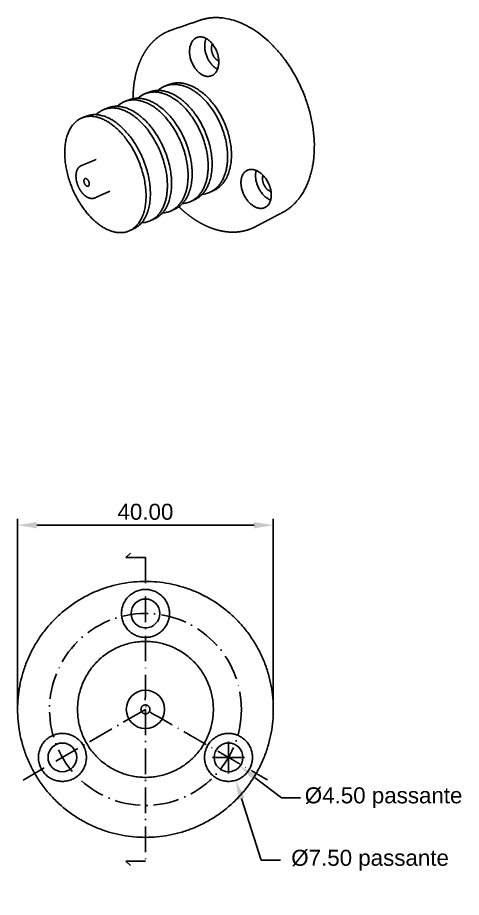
# Model space of a CAD drawing. Header units: millimetres. Extents: x -99 to 105, y -45 to 108.
# Drawn here: x -99 to -29.6, y -41.7 to 95.8 of the extents above; entities that cross this region are included whole.
import ezdxf

# ---------------------------------------------------------------- set-up
doc = ezdxf.new("R2010")
doc.units = ezdxf.units.MM
doc.header["$MEASUREMENT"] = 0
doc.linetypes.add('TrattinoPunto', pattern=[6, 4, -1, 0, -1])
for name, color, linetype, true_color in [('2D', 18, 'Continuous', 0x000000), ('2D$Assi', 4, 'TrattinoPunto', 0x00ffff), ('2D$Quote', 96, 'Continuous', 0x007f00)]:
    doc.layers.add(name, color=color, linetype=linetype, true_color=true_color)
doc.styles.add('Arial', font='arial.ttf')
doc.dimstyles.new('Millimetro Piccolo', dxfattribs={"dimtxt": 2.5, "dimasz": 3, "dimexe": 1, "dimexo": 0.5, "dimgap": 0.8, "dimtad": 1, "dimtoh": 1, "dimzin": 1, "dimdsep": 46, "dimtxsty": 'Arial', "dimcen": 2.5, "dimadec": 1, "dimazin": 0, "dimtfac": 1, "dimtdec": 4, "dimtix": 1, "dimtmove": 1, "dimatfit": 3, "dimfxl": 1, "dimtolj": 1, "dimtzin": 1, "dimarcsym": 0})

# ---------------------------------------------------------------- blocks, each defined once
blk = doc.blocks.new('*D8')
at = {"layer": '2D$Quote', "color": 0, "lineweight": -2}
for p, q in [((-98.99, -11.79), (-98.99, 17.5)), ((-61.99, 16.5), (-95.99, 16.5)), ((-58.99, -11.79), (-58.99, 17.5))]:
    blk.add_line(p, q, dxfattribs=at)
at = {"layer": '2D$Quote', "color": 0}
for points in [[(-95.99, 17), (-95.99, 16), (-98.99, 16.5)], [(-61.99, 16), (-61.99, 17), (-58.99, 16.5)]]:
    blk.add_solid(points, dxfattribs=at)
at = {"layer": 'Defpoints', "color": 0}
for p in [(-98.99, 16.5), (-98.99, -12.29), (-58.99, -12.29)]:
    blk.add_point(p, dxfattribs=at)
at = {"layer": '2D$Quote', "color": 0, "insert": (-78.99, 18.58), "char_height": 2.5, "attachment_point": 5, "style": 'Arial'}
blk.add_mtext('\\A1;40.00', dxfattribs=at)
blk = doc.blocks.new('*D11')
at = {"layer": '2D$Quote', "color": 0}
for p, q in [((-66, -22.29), (-66, -17.29)), ((-68.5, -19.79), (-63.5, -19.79))]:
    blk.add_line(p, q, dxfattribs=at)
at = {"layer": '2D$Quote', "color": 0, "lineweight": -2}
for p, q in [((-57.72, -26.1), (-61.82, -22.98)), ((-54.72, -26.1), (-57.72, -26.1))]:
    blk.add_line(p, q, dxfattribs=at)
at = {"layer": '2D$Quote', "color": 0}
blk.add_solid([(-61.52, -22.58), (-62.13, -23.37), (-64.21, -21.16)], dxfattribs=at)
at = {"layer": 'Defpoints', "color": 0}
for p in [(-67.79, -18.43), (-64.21, -21.16)]:
    blk.add_point(p, dxfattribs=at)
at = {"layer": '2D$Quote', "color": 0, "insert": (-41.74, -26.1), "char_height": 2.5, "attachment_point": 5, "style": 'Arial'}
blk.add_mtext('\\A1;%%c4.50 passante', dxfattribs=at)
blk = doc.blocks.new('*D12')
at = {"layer": '2D$Quote', "color": 0}
for p, q in [((-66, -22.29), (-66, -17.29)), ((-68.5, -19.79), (-63.5, -19.79))]:
    blk.add_line(p, q, dxfattribs=at)
at = {"layer": '2D$Quote', "color": 0, "lineweight": -2}
for p, q in [((-60.87, -35.86), (-63.95, -26.22)), ((-57.87, -35.86), (-60.87, -35.86))]:
    blk.add_line(p, q, dxfattribs=at)
at = {"layer": '2D$Quote', "color": 0}
blk.add_solid([(-63.47, -26.07), (-64.42, -26.38), (-64.86, -23.37)], dxfattribs=at)
at = {"layer": 'Defpoints', "color": 0}
for p in [(-67.14, -16.22), (-64.86, -23.37)]:
    blk.add_point(p, dxfattribs=at)
at = {"layer": '2D$Quote', "color": 0, "insert": (-44.34, -35.86), "char_height": 2.5, "attachment_point": 5, "style": 'Arial'}
blk.add_mtext('\\A1; %%c7.50 passante', dxfattribs=at)

msp = doc.modelspace()

# ---------------------------------------------------------------- linework, layer by layer
at = {"layer": '2D'}
for centre, radius in [((-78.989, 2.706), 2.25), ((-78.989, -12.294), 3), ((-91.98, -19.794), 2.25), ((-65.999, -19.794), 2.25)]:
    msp.add_circle(centre, radius, dxfattribs=at)
for points in [[(-74.963, 93.865), (-72.7, 94.641), (-70.437, 95.417)], [(-75.84, 85.159), (-75.556, 85.268), (-75.271, 85.376)], [(-78.94, 83.971), (-78.646, 84.084), (-78.353, 84.196)], [(-82.132, 82.749), (-81.829, 82.865), (-81.526, 82.981)], [(-85.422, 81.489), (-85.109, 81.609), (-84.796, 81.729)], [(-88.812, 80.19), (-88.489, 80.314), (-88.165, 80.438)], [(-89.017, 72.687), (-87.845, 73.175), (-86.673, 73.663)], [(-68.232, 68.844), (-68.517, 68.708), (-68.802, 68.572)], [(-84.574, 68.681), (-85.736, 68.166), (-86.899, 67.651)], [(-71.224, 67.414), (-71.517, 67.274), (-71.811, 67.134)], [(-74.305, 65.942), (-74.608, 65.797), (-74.911, 65.653)], [(-57.566, 65.36), (-59.704, 64.243), (-61.843, 63.126)], [(-77.48, 64.425), (-77.792, 64.276), (-78.105, 64.126)], [(-80.752, 62.861), (-81.075, 62.707), (-81.398, 62.553)]]:
    msp.add_open_spline(points, degree=2, dxfattribs=at)
for points, weights, degree, knots in [([(-70.437, 95.417), (-67.985, 96.259), (-65.163, 95.39), (-52.23, 91.412), (-52.581, 75.272), (-52.742, 67.881), (-57.566, 65.36)], [214.567897826, 220.062349433, 238.362006165, 159.524454762, 232.57314793, 196.863415224, 207.815949579], 2, [24.1799925, 24.1799925, 24.1799925, 37.4113788, 37.4113788, 81.3662029, 81.3662029, 106.2060094, 106.2060094, 106.2060094]), ([(-80.933, 83.15), (-80.931, 83.781), (-80.896, 84.411), (-80.828, 85.039), (-80.731, 85.931), (-80.565, 86.787), (-80.332, 87.591), (-80.088, 88.434), (-79.771, 89.22), (-79.385, 89.934), (-78.988, 90.669), (-78.518, 91.328), (-77.983, 91.895), (-77.443, 92.467), (-76.837, 92.945), (-76.177, 93.318), (-75.79, 93.538), (-75.384, 93.72), (-74.963, 93.865)], [1, 0.99908477387, 0.99908477387, 1, 0.997674257458, 0.995070613998, 0.992240172504, 0.989288611478, 0.986088494396, 0.982708740733, 0.979252757724, 0.975605940388, 0.971849409418, 0.968088150117, 0.9642154756, 0.960311856599, 0.957594184178, 0.95759418353, 0.960311854655], 3, [0, 0, 0, 0, 1.8920295, 1.8920295, 1.8920295, 5.7626788, 5.7626788, 5.7626788, 9.7997619, 9.7997619, 9.7997619, 13.9284235, 13.9284235, 13.9284235, 18.0618161, 18.0618161, 18.0618161, 19.3957828, 19.3957828, 19.3957828, 19.3957828]), ([(-72.09, 90.481), (-72.045, 87.533), (-69.796, 86.74), (-67.501, 85.931), (-67.521, 88.931), (-67.541, 91.965), (-69.862, 92.721), (-72.135, 93.462), (-72.09, 90.481)], [237.004596075, 168.511856168, 235.919185155, 165.128255102, 232.219461557, 163.27965688, 233.304872477, 166.663257946, 237.004596075], 2, [-23.5619449, -23.5619449, -23.5619449, -17.6714587, -17.6714587, -11.7809725, -11.7809725, -5.8904862, -5.8904862, 0, 0, 0]), ([(-77.03, 84.441), (-75.292, 85.982), (-72.805, 85.075), (-66.174, 82.655), (-66.138, 74.112), (-66.115, 68.548), (-70.129, 68.211)], [203.468037221, 202.57703524, 232.704011749, 159.753149874, 229.62868081, 181.741960504, 210.562053128], 2, [67.0109341, 67.0109341, 67.0109341, 87.9096481, 87.9096481, 131.8644722, 131.8644722, 164.4282537, 164.4282537, 164.4282537]), ([(-75.271, 85.376), (-73.861, 85.917), (-72.195, 85.312), (-65.566, 82.907), (-65.54, 74.385), (-65.527, 70.136), (-68.232, 68.844)], [206.324529016, 212.238700111, 233.390618308, 160.238654027, 230.315287369, 191.652883908, 202.825119615], 2, [0.6090441, 0.6090441, 0.6090441, 15.2354495, 15.2354495, 59.1902736, 59.1902736, 85.3998197, 85.3998197, 85.3998197]), ([(-80.159, 83.219), (-78.428, 84.813), (-75.91, 83.867), (-69.271, 81.373), (-69.184, 72.721), (-69.126, 67.039), (-73.184, 66.775)], [200.559443287, 199.306927785, 229.270978955, 157.325629105, 226.195648015, 178.719293461, 207.922908754], 2, [66.7887902, 66.7887902, 66.7887902, 87.9096481, 87.9096481, 131.8644722, 131.8644722, 164.6593582, 164.6593582, 164.6593582]), ([(-78.353, 84.196), (-76.948, 84.734), (-75.281, 84.112), (-68.644, 81.633), (-68.567, 73.003), (-68.529, 68.702), (-71.224, 67.414)], [203.338005414, 209.140261416, 229.957585513, 157.811133258, 226.882254575, 188.819421636, 199.876199483], 2, [0.6285659, 0.6285659, 0.6285659, 15.2549713, 15.2549713, 59.2097954, 59.2097954, 85.4193414, 85.4193414, 85.4193414]), ([(-83.382, 81.959), (-81.66, 83.61), (-79.109, 82.623), (-72.465, 80.051), (-72.323, 71.288), (-72.229, 65.479), (-76.331, 65.299)], [197.661070673, 196.02384343, 225.83794616, 154.898108336, 222.762615221, 175.681949482, 205.312732729], 2, [66.550068, 66.550068, 66.550068, 87.9096481, 87.9096481, 131.8644722, 131.8644722, 164.9081849, 164.9081849, 164.9081849]), ([(-81.526, 82.981), (-80.128, 83.516), (-78.461, 82.875), (-71.818, 80.319), (-71.688, 71.578), (-71.623, 67.224), (-74.305, 65.942)], [200.35148181, 206.041822716, 226.524552719, 155.38361249, 223.44922178, 185.985959372, 196.927279347], 2, [0.6489906, 0.6489906, 0.6489906, 15.2753961, 15.2753961, 59.2302202, 59.2302202, 85.4397661, 85.4397661, 85.4397661]), ([(-86.702, 80.659), (-84.992, 82.372), (-82.406, 81.34), (-75.76, 78.687), (-75.561, 69.81), (-75.427, 63.867), (-79.576, 63.779)], [194.774659746, 192.726226943, 222.404913366, 152.470587567, 219.329582427, 172.628123608, 202.735694066], 2, [66.2928059, 66.2928059, 66.2928059, 87.9096481, 87.9096481, 131.8644722, 131.8644722, 165.1768886, 165.1768886, 165.1768886]), ([(-84.796, 81.729), (-83.406, 82.261), (-81.739, 81.6), (-75.093, 78.963), (-74.905, 70.109), (-74.812, 65.7), (-77.48, 64.425)], [197.364958208, 202.943384017, 223.091519926, 152.956091721, 220.016188985, 183.152497107, 193.978359209], 2, [0.6703743, 0.6703743, 0.6703743, 15.2967798, 15.2967798, 59.2516039, 59.2516039, 85.4611498, 85.4611498, 85.4611498]), ([(-85.092, 62.772), (-91.161, 65.765), (-91.6, 74.042), (-92.054, 82.591), (-85.808, 80.017), (-79.163, 77.279), (-78.902, 68.284), (-78.649, 59.593), (-85.092, 62.772)], [226.379099825, 164.867631448, 229.454430764, 159.629936485, 218.971880572, 150.043066798, 215.896549632, 155.280761761, 226.379099825], 2, [0, 0, 0, 43.9548241, 43.9548241, 87.9096481, 87.9096481, 131.8644722, 131.8644722, 175.8192962, 175.8192962, 175.8192962]), ([(-88.165, 80.438), (-86.785, 80.967), (-85.119, 80.285), (-78.473, 77.564), (-78.225, 68.593), (-78.101, 64.128), (-80.752, 62.861)], [194.378434601, 199.844945313, 219.658487131, 150.528570952, 216.583156191, 180.319034851, 191.029439067], 2, [0.6927771, 0.6927771, 0.6927771, 15.3191826, 15.3191826, 59.2740066, 59.2740066, 85.4835525, 85.4835525, 85.4835525]), ([(-88.001, 67.712), (-88.114, 67.766), (-88.222, 67.83), (-88.325, 67.904), (-88.329, 67.907), (-88.333, 67.909), (-88.337, 67.912), (-88.456, 67.999), (-88.567, 68.094), (-88.671, 68.198), (-88.786, 68.313), (-88.893, 68.435), (-88.99, 68.564), (-89.095, 68.702), (-89.19, 68.847), (-89.277, 68.996), (-89.365, 69.15), (-89.444, 69.309), (-89.514, 69.471), (-89.582, 69.631), (-89.641, 69.795), (-89.691, 69.961), (-89.737, 70.118), (-89.775, 70.278), (-89.803, 70.44), (-89.829, 70.587), (-89.846, 70.736), (-89.853, 70.886), (-89.861, 71.028), (-89.858, 71.171), (-89.846, 71.313), (-89.841, 71.368), (-89.835, 71.422), (-89.826, 71.477), (-89.813, 71.562), (-89.796, 71.647), (-89.773, 71.731), (-89.737, 71.865), (-89.687, 71.994), (-89.622, 72.116), (-89.559, 72.235), (-89.479, 72.344), (-89.384, 72.44), (-89.292, 72.533), (-89.184, 72.609), (-89.065, 72.666), (-89.05, 72.673), (-89.034, 72.68), (-89.017, 72.687)], [1, 0.997468705107, 0.997468705107, 1, 1.00001556971, 1.00003110037, 1.00004659084, 0.997998318342, 0.997998318342, 1.00004659084, 0.998445753325, 0.998445753325, 1.00004659084, 0.998720342243, 0.998720342243, 1.00004659084, 0.998872814142, 0.998872814142, 1.00004659084, 0.998933328428, 0.998933328428, 1.00004659084, 0.998913732522, 0.998913732522, 1.00004659084, 0.99882205587, 0.99882205587, 1.00004659084, 0.998441712114, 0.998441712114, 1.00004659084, 0.999715564561, 0.999715564561, 1.00004659084, 0.998985339669, 0.998985339669, 1.00004659084, 0.995728037215, 0.995728037215, 1.00004659084, 0.992949599605, 0.992949599605, 1.00004659084, 0.990207851291, 0.990207851291, 1.00004659084, 0.999968458899, 0.999890225781, 0.999811886482], 3, [3.6884177, 3.6884177, 3.6884177, 3.6884177, 4.0653228, 4.0653228, 4.0653228, 4.0851338, 4.0851338, 4.0851338, 4.5259295, 4.5259295, 4.5259295, 5.0117473, 5.0117473, 5.0117473, 5.5303953, 5.5303953, 5.5303953, 6.0616378, 6.0616378, 6.0616378, 6.5826669, 6.5826669, 6.5826669, 7.0744202, 7.0744202, 7.0744202, 7.5234702, 7.5234702, 7.5234702, 7.9508342, 7.9508342, 7.9508342, 8.116307, 8.116307, 8.116307, 8.375792, 8.375792, 8.375792, 8.7904852, 8.7904852, 8.7904852, 9.193426, 9.193426, 9.193426, 9.5865871, 9.5865871, 9.5865871, 9.6699886, 9.6699886, 9.6699886, 9.6699886]), ([(-64.052, 70.024), (-64.051, 67.183), (-61.717, 66.181), (-59.334, 65.16), (-59.308, 68.048), (-59.282, 70.97), (-61.692, 71.943), (-64.052, 72.897), (-64.052, 70.024)], [236.559438001, 168.197081875, 235.474027081, 164.813480809, 231.774303483, 162.964882587, 232.859714404, 166.348483653, 236.559438001], 2, [-23.5619449, -23.5619449, -23.5619449, -17.6714587, -17.6714587, -11.7809725, -11.7809725, -5.8904862, -5.8904862, 0, 0, 0]), ([(-88.164, 69.498), (-88.58, 69.693), (-88.608, 70.265), (-88.635, 70.838), (-88.218, 70.645), (-87.799, 70.452), (-87.773, 69.876), (-87.746, 69.302), (-88.164, 69.498)], [220.173066479, 156.001671108, 220.375676518, 155.65659944, 219.685061446, 155.024993908, 219.482451408, 155.370065576, 220.173066479], 2, [0, 0, 0, 43.9548241, 43.9548241, 87.9096481, 87.9096481, 131.8644722, 131.8644722, 175.8192962, 175.8192962, 175.8192962]), ([(-59.404, 67.309), (-59.429, 67.319), (-59.454, 67.329), (-61.785, 68.308), (-61.773, 71.123)], [236.087780198, 237.13815006, 238.220453316, 170.13909849, 239.305864236], 2, [17.58225, 17.58225, 17.58225, 17.6714587, 17.6714587, 23.5619449, 23.5619449, 23.5619449]), ([(-60.685, 70.679), (-60.695, 69.168), (-59.443, 68.65), (-59.396, 68.63), (-59.347, 68.614)], [238.189332849, 168.91825199, 237.610447025, 237.415778172, 237.610447025], 2, [0, 0, 0, 3.1415927, 3.1415927, 3.2437813, 3.2437813, 3.2437813]), ([(-86.899, 67.651), (-87.026, 67.596), (-87.151, 67.566), (-87.28, 67.558), (-87.405, 67.551), (-87.53, 67.561), (-87.652, 67.589), (-87.773, 67.617), (-87.889, 67.658), (-88.001, 67.712)], [219.951018793, 217.812978171, 217.812978171, 219.96074549, 218.444109268, 218.444109268, 219.96074549, 219.053540337, 219.053540337, 219.96074549], 3, [2.5433848, 2.5433848, 2.5433848, 2.5433848, 2.9326295, 2.9326295, 2.9326295, 3.3131686, 3.3131686, 3.3131686, 3.6884177, 3.6884177, 3.6884177, 3.6884177]), ([(-69.471, 63.26), (-70.179, 63.583), (-70.882, 63.984), (-71.57, 64.456), (-72.294, 64.953), (-73.002, 65.529), (-73.681, 66.172), (-73.711, 66.201), (-73.741, 66.229), (-73.771, 66.257)], [246.872339026, 247.639138091, 248.368187009, 249.046759754, 249.765475297, 250.427835897, 251.020961301, 251.04703611, 251.072977363, 251.098784206], 3, [123.7164975, 123.7164975, 123.7164975, 123.7164975, 127.3683338, 127.3683338, 127.3683338, 131.2367472, 131.2367472, 131.2367472, 131.4068302, 131.4068302, 131.4068302, 131.4068302]), ([(-61.843, 63.126), (-62.168, 62.955), (-62.506, 62.81), (-62.854, 62.692), (-63.562, 62.45), (-64.309, 62.317), (-65.08, 62.295), (-65.813, 62.273), (-66.567, 62.351), (-67.328, 62.525), (-68.04, 62.687), (-68.758, 62.934), (-69.471, 63.26)], [1, 0.998065501496, 0.998065501496, 1, 1.00401960784, 1.00807397892, 1.01208272283, 1.01592647761, 1.01972905753, 1.02341583914, 1.02688964733, 1.03026300322, 1.03347613294], 3, [111.0311454, 111.0311454, 111.0311454, 111.0311454, 112.1327912, 112.1327912, 112.1327912, 116.1800979, 116.1800979, 116.1800979, 120.0607632, 120.0607632, 120.0607632, 123.7164975, 123.7164975, 123.7164975, 123.7164975]), ([(-78.989, -32.294), (-98.99, -32.294), (-98.99, -12.294), (-98.99, 7.706), (-78.99, 7.706), (-58.989, 7.706), (-58.989, -12.294), (-58.989, -32.294), (-78.989, -32.294)], [1, 0.707106781187, 1, 0.707106781187, 1, 0.707106781187, 1, 0.707106781187, 1], 2, [0, 0, 0, 31.4159536, 31.4159536, 62.8319073, 62.8319073, 94.2478609, 94.2478609, 125.6638145, 125.6638145, 125.6638145]), ([(-82.739, 2.706), (-82.739, -1.044), (-78.989, -1.044), (-75.239, -1.044), (-75.239, 2.706), (-75.239, 6.456), (-78.989, 6.456), (-82.739, 6.456), (-82.739, 2.706)], [1, 0.707106781187, 1, 0.707106781187, 1, 0.707106781187, 1, 0.707106781187, 1], 2, [0, 0, 0, 5.8904862, 5.8904862, 11.7809725, 11.7809725, 17.6714587, 17.6714587, 23.5619449, 23.5619449, 23.5619449]), ([(-78.989, -22.919), (-89.614, -22.919), (-89.614, -12.294), (-89.614, -1.669), (-78.989, -1.669), (-68.364, -1.669), (-68.364, -12.294), (-68.364, -22.919), (-78.989, -22.919)], [1, 0.707106781187, 1, 0.707106781187, 1, 0.707106781187, 1, 0.707106781187, 1], 2, [0, 0, 0, 16.689711, 16.689711, 33.3794219, 33.3794219, 50.0691329, 50.0691329, 66.7588439, 66.7588439, 66.7588439]), ([(-78.989, -12.994), (-79.689, -12.994), (-79.689, -12.294), (-79.689, -11.594), (-78.989, -11.594), (-78.289, -11.594), (-78.289, -12.294), (-78.289, -12.994), (-78.989, -12.994)], [1, 0.707106781187, 1, 0.707106781187, 1, 0.707106781187, 1, 0.707106781187, 1], 2, [0, 0, 0, 1.0995574, 1.0995574, 2.1991149, 2.1991149, 3.2986723, 3.2986723, 4.3982297, 4.3982297, 4.3982297]), ([(-95.73, -19.794), (-95.73, -23.544), (-91.98, -23.544), (-88.23, -23.544), (-88.23, -19.794), (-88.23, -16.044), (-91.98, -16.044), (-95.73, -16.044), (-95.73, -19.794)], [1, 0.707106781187, 1, 0.707106781187, 1, 0.707106781187, 1, 0.707106781187, 1], 2, [0, 0, 0, 5.8904862, 5.8904862, 11.7809725, 11.7809725, 17.6714587, 17.6714587, 23.5619449, 23.5619449, 23.5619449]), ([(-69.749, -19.794), (-69.749, -23.544), (-65.999, -23.544), (-62.249, -23.544), (-62.249, -19.794), (-62.249, -16.044), (-65.999, -16.044), (-69.749, -16.044), (-69.749, -19.794)], [1, 0.707106781187, 1, 0.707106781187, 1, 0.707106781187, 1, 0.707106781187, 1], 2, [0, 0, 0, 5.8904862, 5.8904862, 11.7809725, 11.7809725, 17.6714587, 17.6714587, 23.5619449, 23.5619449, 23.5619449])]:
    msp.add_rational_spline(points, weights, degree=degree, knots=knots, dxfattribs=at)
for points, weights in [([(-69.723, 91.343), (-69.73, 92.028), (-69.506, 92.569)], [239.75102231, 218.364627554, 209.50141527]), ([(-67.718, 87.765), (-69.695, 88.755), (-69.723, 91.343)], [228.239801722, 176.236029218, 239.75102231]), ([(-68.675, 90.995), (-68.678, 91.415), (-68.521, 91.727)], [238.634490923, 214.724387495, 206.830786293]), ([(-67.524, 89.045), (-68.662, 89.515), (-68.675, 90.995)], [232.751078735, 172.019985143, 238.634490923]), ([(-61.773, 71.123), (-61.771, 71.558), (-61.662, 71.931)], [239.305864236, 224.785633254, 216.048518831]), ([(-60.602, 71.181), (-60.683, 70.955), (-60.685, 70.679)], [212.504108556, 221.382802817, 238.189332849])]:
    msp.add_rational_spline(points, weights, degree=2, dxfattribs=at)
at = {"layer": '2D$Assi'}
for points in [[(-78.989, 11.426), (-82.074, 11.426), (-81.336, 12.108)], [(-78.989, -12.294), (-98.103, -23.329)], [(-78.989, -12.294), (-78.989, -36.014)], [(-78.989, -36.014), (-82.074, -36.014), (-81.336, -36.696)]]:
    msp.add_lwpolyline(points, dxfattribs=at)
msp.add_circle((-78.989, -12.294), 15, dxfattribs=at)
msp.add_open_spline([(-78.989, 11.426), (-78.989, -0.434), (-78.989, -12.294), (-69.433, -17.812), (-59.876, -23.329)], degree=2, knots=[-22.0702532, -22.0702532, -22.0702532, 0, 0, 22.0702532, 22.0702532, 22.0702532], dxfattribs=at)

# ---------------------------------------------------------------- dimensions: what is measured, and where the dimension line sits
at = {"layer": '2D$Quote'}
dim = msp.add_linear_dim(base=(-98.99, 16.504), p1=(-58.989, -12.294), p2=(-98.99, -12.294), dimstyle='Millimetro Piccolo', dxfattribs=at)
dim.commit()
dim.dimension.update_dxf_attribs({"geometry": '*D8', "text_midpoint": (-78.989, 18.58)})
for p1, p2, text, picture, middle in [((-67.139, -16.221), (-64.859, -23.367), ' <> passante', '*D12', (-60.873, -35.859)), ((-67.789, -18.43), (-64.209, -21.158), '<> passante', '*D11', (-57.719, -26.103))]:
    dim = msp.add_diameter_dim_2p(p1=p1, p2=p2, text=text, dimstyle='Millimetro Piccolo', override={"dimtad": 0, "dimtofl": 0}, dxfattribs=at)
    dim.commit()
    dim.dimension.update_dxf_attribs({"geometry": picture, "text_midpoint": middle, "dimtype": 163})

doc.saveas('drawing.dxf')
